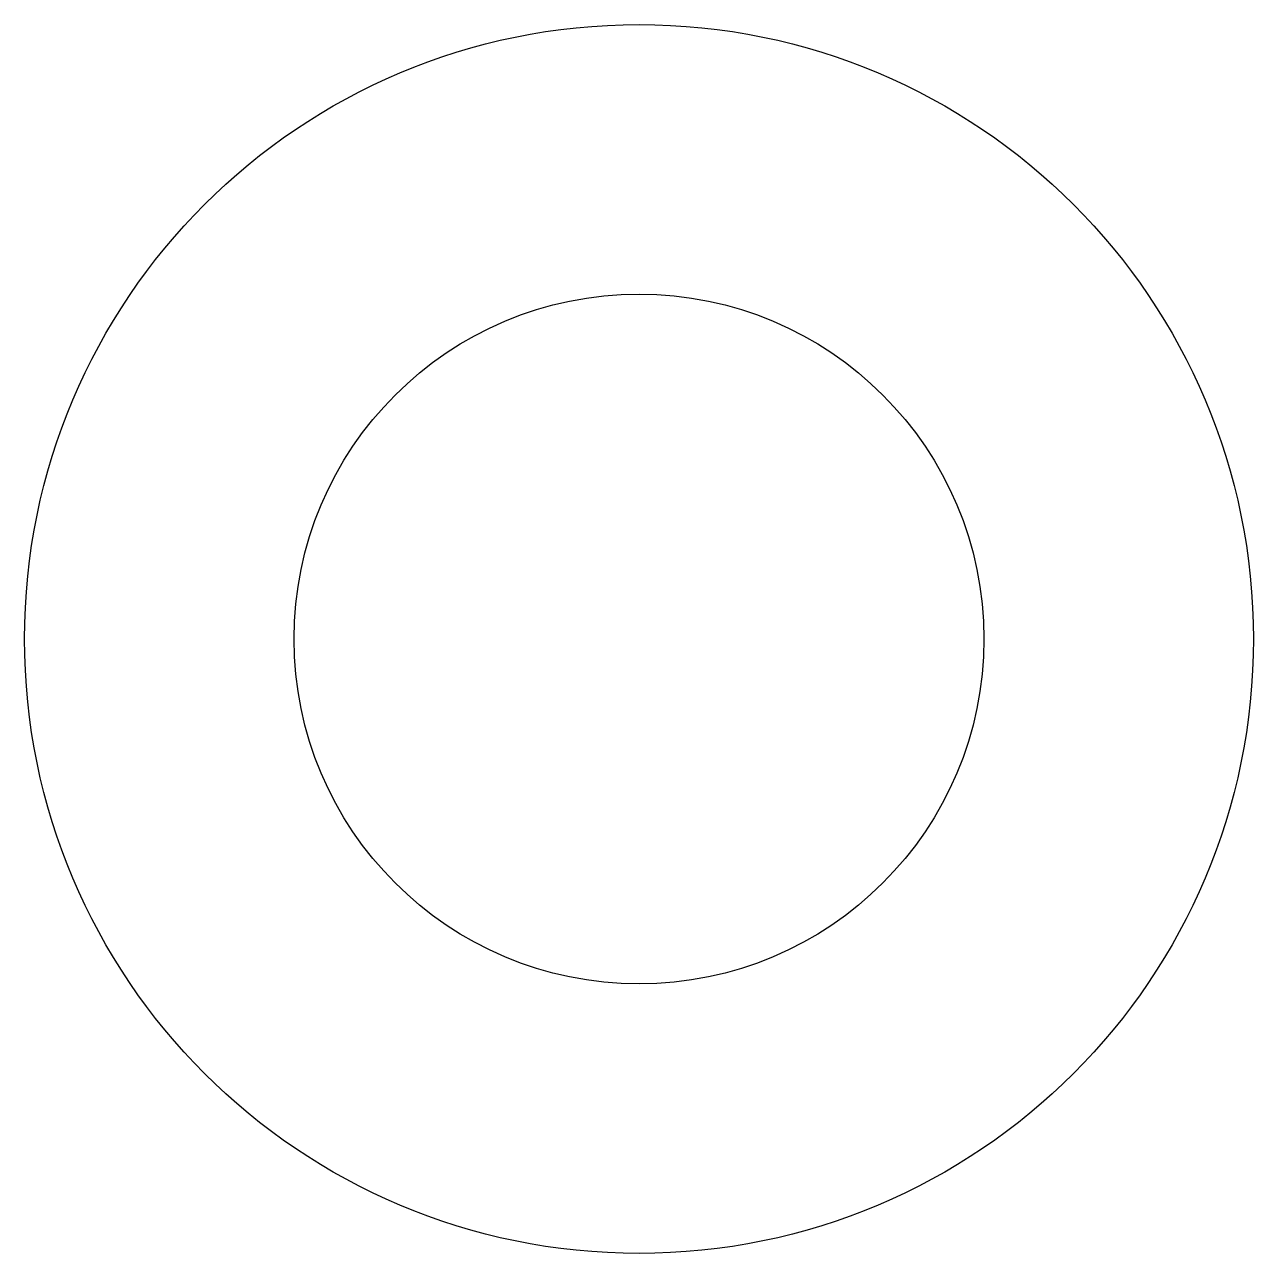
# Model space of a CAD drawing. Extents: x 159.5 to 205.1, y -22.8 to 22.8.
import ezdxf

# ---------------------------------------------------------------- set-up
doc = ezdxf.new("R2010")
doc.units = 0
doc.layers.get('0').update_dxf_attribs({"linetype": 'continuous'})

# ---------------------------------------------------------------- blocks, each defined once
blk = doc.blocks.new('SKETCH024')
at = {"color": 7}
for radius in [22.8, 12.8]:
    blk.add_circle((182.35, 0), radius, dxfattribs=at)

msp = doc.modelspace()

# ---------------------------------------------------------------- block references
at = {"color": 7}
msp.add_blockref('SKETCH024', (0, 0), dxfattribs=at)

doc.saveas('drawing.dxf')
